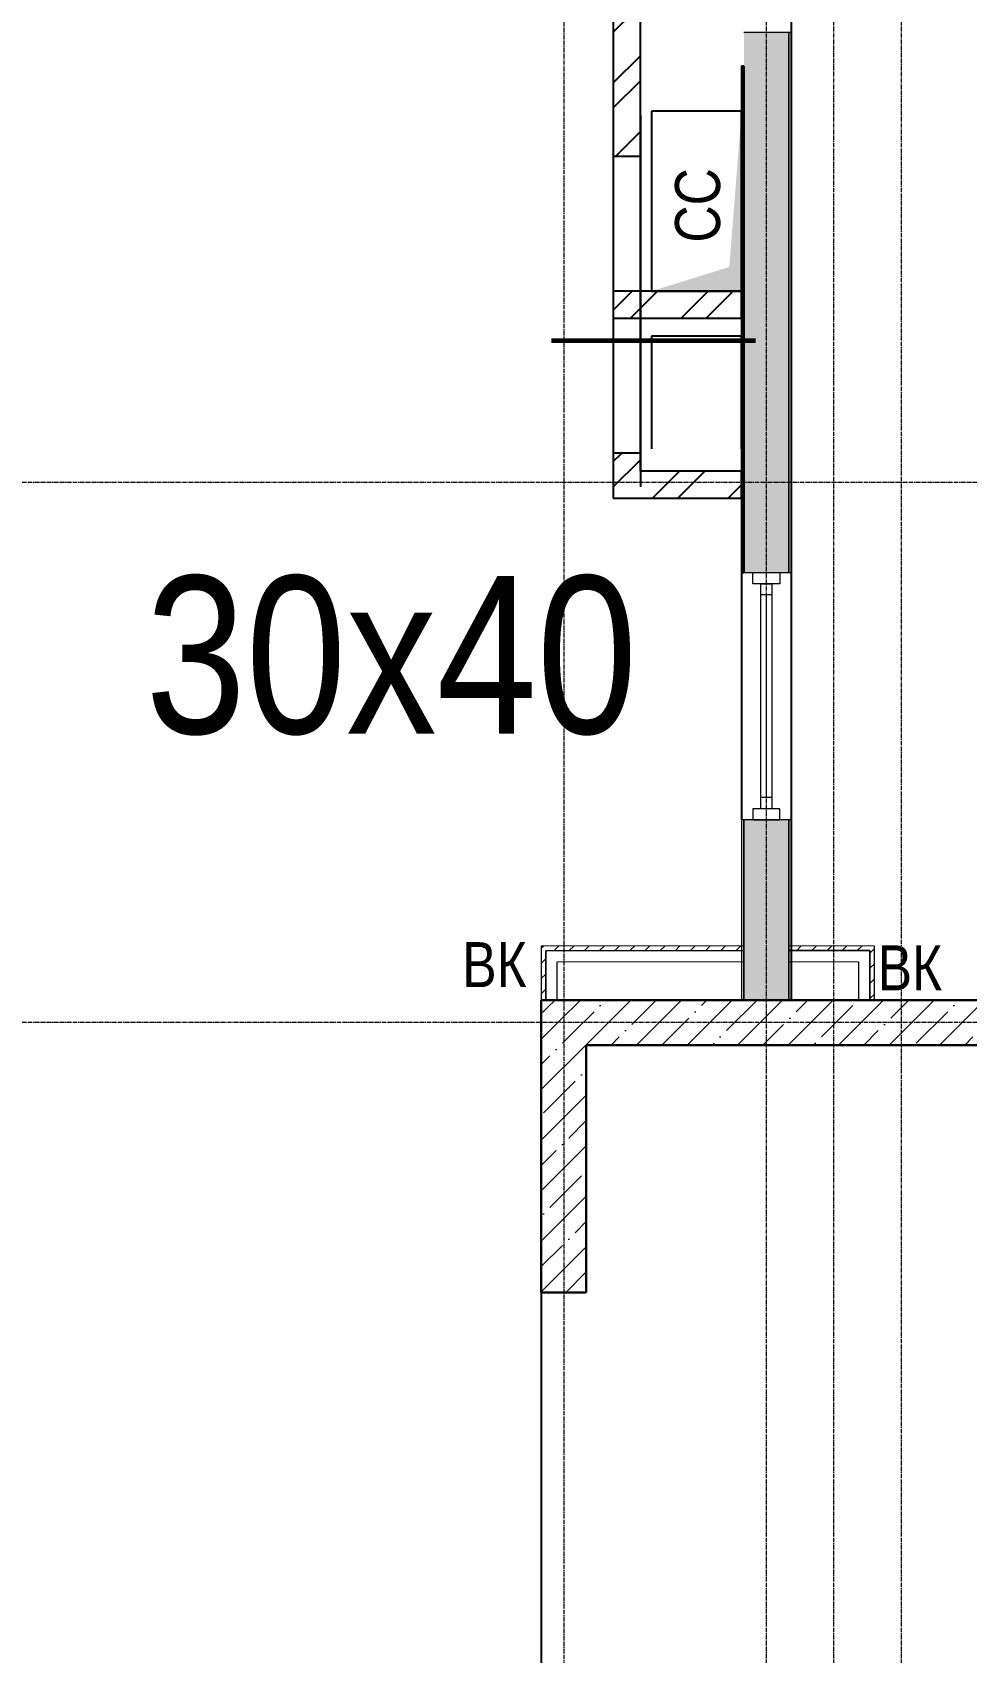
# Model space of a CAD drawing. Header units: millimetres. Extents: x -231292 to 573618, y -153144 to 564035.
# Drawn here: x 17922 to 22073, y -131545 to -124345 of the extents above; entities that cross this region are included whole.
import ezdxf

# ---------------------------------------------------------------- set-up
doc = ezdxf.new("R2010")
doc.units = ezdxf.units.MM
doc.linetypes.add('CENTER2', pattern=[28.575, 19.05, -3.175, 3.175, -3.175])
doc.layers.get('0').update_dxf_attribs({"color": 250})
for name, color, linetype, lineweight in [('11.10.2) люки', 30, 'Continuous', 60), ('АР_Окна', 250, 'Continuous', 5), ('АР_Отверстия', 250, 'Continuous', 9), ('АР_Стены ГКЛ', 250, 'Continuous', 15), ('АР_Стены ЖБ', 250, 'Continuous', 35), ('АР_Стены кирпич', 250, 'Continuous', 20), ('АР_Стены ПЕНОблок', 250, 'Continuous', 20), ('АР_Тонкая', 250, 'Continuous', 5), ('АР_Штриховка', 250, 'Continuous', 0), ('ВК_Шахты', 5, 'Continuous', 9), ('РД_Оси_100', 250, 'Continuous', 0), ('РД_проем_инж перемыч_фахверк', 250, 'Continuous', 18)]:
    doc.layers.add(name, color=color, linetype=linetype, lineweight=lineweight)
doc.layers.add('РД_Витраж_вн', color=250, linetype='Continuous')
doc.layers.add('РД_Проем', color=250, linetype='Continuous', lineweight=0, plot=False)
doc.layers.add('РД_проем_инж перемыч_подсчет', color=250, linetype='Continuous', lineweight=30, plot=False)
doc.styles.add('style1', font='ARIALN.TTF')

# ---------------------------------------------------------------- blocks, each defined once
blk = doc.blocks.new('оси_рен')
at = {"layer": 'РД_Оси_100', "color": 251, "linetype": 'CENTER2', "true_color": 0x636466}
for p, q in [((1225207.916, 158413.25), (1189697.958, 158413.25)), ((1225207.916, 156013.25), (1189697.958, 156013.25))]:
    blk.add_line(p, q, dxfattribs=at)
for points in [[(1207052.916, 223268.25), (1207052.916, 135558.25)], [(1207952.916, 135558.25), (1207952.916, 223268.25)], [(1208252.916, 135558.25), (1208252.916, 223268.25)], [(1208552.916, 135558.25), (1208552.916, 223268.25)]]:
    blk.add_lwpolyline(points, dxfattribs=at)

msp = doc.modelspace()

# ---------------------------------------------------------------- hatches: boundary and pattern name
at = {"layer": 'АР_Стены ГКЛ', "linetype": 'Continuous', "lineweight": 0, "true_color": 0x000000}
h = msp.add_hatch(dxfattribs=at)
h.set_pattern_fill('ANSI31', color=18, scale=15, style=0)
h.set_pattern_definition([(45, (8883.46, -162345.283), (-33.67596, 33.67596), [])])
h.paths.add_polyline_path([(20183.421, -128405.996), (20203.424, -128425.969), (21083.389, -128424.759), (21083.362, -128404.759)], flags=0)
h = msp.add_hatch(dxfattribs=at)
h.set_pattern_fill('ANSI31', color=18, scale=15, style=0)
h.set_pattern_definition([(45, (8883.46, -162345.283), (-33.67596, 33.67596), [])])
h.paths.add_polyline_path([(20183.458, -128645.276), (20203.458, -128645.273), (20203.424, -128425.969), (20183.421, -128405.996)], flags=0)
h = msp.add_hatch(dxfattribs=at)
h.set_pattern_fill('ANSI31', color=18, scale=15, angle=-360, style=0)
h.set_pattern_definition([(45, (8883.46, -162345.283), (-33.67596, 33.67596), [])])
h.paths.add_polyline_path([(21283.68, -128404.759), (21283.616, -128424.759), (21643.482, -128425.898), (21663.484, -128405.962)], flags=0)
h = msp.add_hatch(dxfattribs=at)
h.set_pattern_fill('ANSI31', color=18, scale=15, angle=-360, style=0)
h.set_pattern_definition([(45, (8883.46, -162345.283), (-33.67596, 33.67596), [])])
h.paths.add_polyline_path([(21663.484, -128405.962), (21643.482, -128425.898), (21643.451, -128645.272), (21663.451, -128645.275)], flags=0)
at = {"layer": 'АР_Штриховка', "linetype": 'Continuous', "lineweight": 25, "true_color": 0x000000}
h = msp.add_hatch(dxfattribs=at)
h.set_pattern_fill('ANSI32', color=18, scale=25, style=0)
h.set_pattern_definition([(45, (-195364.72, -285208.53), (-168.3798, 168.3798), []), (45, (-195252.47, -285208.53), (-168.3798, 168.3798), [])])
h.paths.add_polyline_path([(20503.456, -126415.283), (20623.456, -126295.283), (20623.456, -126215.283), (20503.456, -126215.283)], flags=0)
h.paths.add_polyline_path([(20503.458, -125615.283), (20623.458, -125615.283), (20623.458, -125495.283), (20503.458, -125495.283)], flags=0)
h.paths.add_polyline_path([(20503.46, -124895.282), (20623.46, -124895.283), (20623.461, -124295.282), (20593.461, -124255.282), (20503.461, -124295.281)], flags=0)
h.paths.add_polyline_path([(20503.461, -124295.281), (20593.461, -124255.282), (20623.461, -124175.282), (20623.462, -123804.914), (20503.462, -123804.914)], flags=0)
at = {"layer": 'АР_Штриховка', "linetype": 'Continuous', "lineweight": 0, "true_color": 0x000000}
h = msp.add_hatch(dxfattribs=at)
h.set_pattern_fill('AR-CONC', color=18, angle=-315, style=0)
h.set_pattern_definition([(95, (8883.46, -162345.28), (140.09465, 117.5534), [19.05, -209.55]), (40, (8883.46, -162345.28), (-160.01845, 110.1767), [15.24, -167.6406]), (145.45144, (8895.13, -162335.49), (-19.9238, 227.7301), [16.19, -178.09024]), (91.1842, (8847.54, -162309.36), (221.4102, 161.9534), [28.575, -314.325]), (141.63556, (8866, -162295.87), (-7.0866, 342.8268), [24.285, -267.1356]), (36.18415, (8847.54, -162309.36), (-7.0866, 342.8268), [22.86, -251.4597]), (66, (8874.48, -162300.38), (179.52, 34.89515), [19.05, -209.55]), (11, (8874.48, -162300.38), (-86.5399, 173.9412), [15.24, -167.64]), (116.45145, (8889.44, -162297.47), (92.98005, 208.83634), [16.19, -178.0899]), (82.5, (8883.46, -162345.28), (-57.60547, 61.97341), [0, -165.608, 0, -170.18, 0, -168.275]), (52.5, (8883.46, -162345.28), (-23.58973, 118.087), [0, -97.028, 0, -161.798, 0, -64.135]), (12.5, (8843.406, -162385.335), (99.92786, 91.8262), [0, -63.5, 0, -198.12, 0, -262.89]), (2.5, (8825.45, -162403.3), (86.7639, 122.7224), [0, -82.55, 0, -131.572, 0, -186.69])])
h.paths.add_polyline_path([(21283.458, -124345.283), (21083.458, -124345.283), (21083.458, -125345.283), (21283.458, -125345.283)], flags=0)
h.paths.add_polyline_path([(21283.458, -125345.283), (21083.458, -125345.283), (21083.458, -126145.283), (21283.458, -126145.283)], flags=0)
h.paths.add_polyline_path([(21283.458, -126145.283), (21083.458, -126145.283), (21083.458, -126745.283), (21283.458, -126745.283)], flags=0)
h.paths.add_polyline_path([(21283.458, -127845.283), (21083.458, -127845.283), (21083.458, -128645.283), (21283.458, -128645.283)], flags=0)
at = {"layer": 'АР_Штриховка', "linetype": 'Continuous', "lineweight": 25, "true_color": 0x000000}
h = msp.add_hatch(dxfattribs=at)
h.set_pattern_fill('ANSI32', color=18, scale=25, style=0)
h.set_pattern_definition([(45, (-195364.72, -285208.53), (-168.3798, 168.3798), []), (45, (-195252.47, -285208.53), (-168.3798, 168.3798), [])])
h.paths.add_polyline_path([(21073.458, -125615.283), (21073.458, -125495.283), (20623.458, -125495.283), (20623.458, -125615.283)], flags=0)
h = msp.add_hatch(dxfattribs=at)
h.set_pattern_fill('ANSI32', color=18, scale=25, style=0)
h.set_pattern_definition([(45, (-195364.72, -285208.53), (-168.3798, 168.3798), []), (45, (-195252.47, -285208.53), (-168.3798, 168.3798), [])])
h.paths.add_polyline_path([(21073.458, -126415.283), (21073.458, -126295.283), (20623.456, -126295.283), (20503.456, -126415.283)], flags=0)
at = {"layer": 'АР_Штриховка', "linetype": 'Continuous', "lineweight": 5, "true_color": 0x000000}
h = msp.add_hatch(dxfattribs=at)
h.set_pattern_fill('ANSI35', color=18, scale=25, style=0)
h.set_pattern_definition([(45, (8883.46, -162345.28), (-112.2532, 112.2532), []), (45, (8995.71, -162345.28), (-112.2532, 112.2532), [198.4375, -39.6875, 0, -39.6875])])
h.paths.add_polyline_path([(20183.458, -133045.283), (20383.458, -132845.283), (20383.458, -131745.283), (20183.458, -131745.283)], flags=0)
h.paths.add_polyline_path([(20183.458, -129945.283), (20383.458, -129945.283), (20383.458, -128845.283), (20183.458, -128645.283)], flags=0)
h = msp.add_hatch(dxfattribs=at)
h.set_pattern_fill('ANSI35', color=18, scale=25, angle=-360, style=0)
h.set_pattern_definition([(45, (8883.46, -162345.28), (-112.2532, 112.2532), []), (45, (8995.71, -162345.28), (-112.2532, 112.2532), [198.4375, -39.6875, 0, -39.6875])])
h.paths.add_polyline_path([(20183.458, -128645.283), (20383.458, -128845.283), (28883.458, -128845.283), (29083.458, -128645.283)], flags=0)

# ---------------------------------------------------------------- linework, layer by layer
at = {"color": 18, "linetype": 'Continuous', "lineweight": 25, "true_color": 0x000000}
for p, q in [((21073.458, -124695.283), (20673.458, -124695.283)), ((20673.458, -124695.283), (20673.458, -125495.283)), ((21073.458, -124695.283), (20673.458, -124695.283)), ((20673.458, -124695.283), (20673.458, -125495.283)), ((21073.458, -125495.283), (21073.458, -124695.283)), ((21073.458, -125495.283), (21073.458, -124695.283)), ((20673.458, -125495.283), (21073.458, -125495.283)), ((20673.458, -125495.283), (21073.458, -125495.283)), ((21073.458, -125695.283), (20673.458, -125695.283)), ((20673.458, -125695.283), (20673.458, -126195.283)), ((21073.458, -125695.283), (20673.458, -125695.283)), ((20673.458, -125695.283), (20673.458, -126195.283)), ((21073.458, -126195.283), (21073.458, -125695.283)), ((21073.458, -126195.283), (21073.458, -125695.283))]:
    msp.add_line(p, q, dxfattribs=at)
msp.add_lwpolyline([(21293.458, -128645.283), (28863.458, -128645.283), (28863.458, -110245.283), (21293.458, -110245.283)], close=True)
msp.add_lwpolyline([(20183.458, -129945.283), (20183.458, -131745.283)])
msp.add_solid([(20673.458, -125495.283), (21073.458, -125495.283), (21018.827, -125387.564), (21073.458, -124695.283)], dxfattribs=at)
msp.add_solid([(20673.458, -125495.283), (21073.458, -125495.283), (21018.827, -125387.564), (21073.458, -124695.283)], dxfattribs=at)
at = {"layer": '11.10.2) люки'}
msp.add_lwpolyline([(20228.457, -125713.968), (21135.175, -125713.968)], dxfattribs=at)
at = {"layer": 'АР_Окна', "color": 18, "linetype": 'Continuous', "lineweight": 5, "true_color": 0x000000}
for p, q in [((21073.458, -127845.283), (21073.458, -126745.283)), ((21293.458, -127845.283), (21293.458, -126745.283)), ((21208.458, -126845.283), (21158.458, -126845.283)), ((21183.458, -127745.283), (21183.458, -126845.283)), ((21208.458, -127745.283), (21158.458, -127745.283))]:
    msp.add_line(p, q, dxfattribs=at)
for points in [[(21123.458, -126795.283), (21123.458, -126745.283), (21243.458, -126745.283), (21243.458, -126795.283)], [(21208.458, -127795.283), (21158.458, -127795.283), (21158.458, -126795.283), (21208.458, -126795.283)], [(21123.458, -127795.283), (21123.458, -127845.283), (21243.458, -127845.283), (21243.458, -127795.283)]]:
    msp.add_lwpolyline(points, close=True, dxfattribs=at)
at = {"layer": 'АР_Стены ГКЛ', "color": 18, "linetype": 'Continuous', "lineweight": 5, "true_color": 0x000000}
for p, q in [((21083.362, -128404.759), (20183.421, -128405.996)), ((20183.421, -128405.996), (20183.458, -128645.276)), ((21083.389, -128424.759), (20203.424, -128425.969)), ((20203.424, -128425.969), (21083.389, -128424.759)), ((20203.424, -128425.969), (20203.458, -128645.273)), ((20203.458, -128645.273), (20203.424, -128425.969)), ((21083.389, -128424.759), (21083.362, -128404.759)), ((21083.458, -128474.759), (21083.389, -128424.759)), ((21283.616, -128424.759), (21283.458, -128474.759)), ((21283.68, -128404.759), (21283.616, -128424.759)), ((21643.482, -128425.898), (21283.616, -128424.759)), ((21283.616, -128424.759), (21643.482, -128425.898)), ((21663.484, -128405.962), (21283.68, -128404.759)), ((21643.451, -128645.272), (21643.482, -128425.898)), ((21643.482, -128425.898), (21643.451, -128645.272)), ((21663.451, -128645.275), (21663.484, -128405.962)), ((20253.432, -128475.9), (21083.458, -128474.759)), ((20253.458, -128645.265), (20253.432, -128475.9)), ((21283.458, -128474.759), (21593.475, -128475.74)), ((21593.475, -128475.74), (21593.451, -128645.265)), ((20183.458, -128645.276), (20203.458, -128645.273)), ((20203.458, -128645.273), (20253.458, -128645.265)), ((21593.451, -128645.265), (21643.451, -128645.272)), ((21643.451, -128645.272), (21663.451, -128645.275))]:
    msp.add_line(p, q, dxfattribs=at)
at = {"layer": 'АР_Стены ЖБ', "color": 18, "linetype": 'Continuous', "lineweight": 30, "true_color": 0x000000}
for p, q in [((20183.458, -128645.283), (20183.458, -129945.283)), ((29083.458, -128645.283), (20183.458, -128645.283)), ((20383.458, -129945.283), (20383.458, -128845.283)), ((20383.458, -128845.283), (28883.458, -128845.283)), ((20183.458, -129945.283), (20383.458, -129945.283))]:
    msp.add_line(p, q, dxfattribs=at)
at = {"layer": 'АР_Стены кирпич', "color": 18, "linetype": 'Continuous', "lineweight": 25, "true_color": 0x000000}
for p, q in [((20503.461, -124295.281), (20503.46, -124895.282)), ((20623.46, -124895.283), (20623.461, -124295.282)), ((20503.46, -124895.282), (20503.458, -125495.282)), ((20503.46, -124895.282), (20623.46, -124895.283)), ((20623.458, -125495.283), (20623.46, -124895.283)), ((20623.458, -125495.283), (20503.458, -125495.283)), ((20503.458, -125495.283), (20503.458, -125615.283)), ((20623.458, -125615.283), (20623.458, -125495.283)), ((21073.458, -125495.283), (20623.458, -125495.283)), ((20623.458, -125495.283), (20623.458, -125615.283)), ((21073.458, -125615.283), (21073.458, -125495.283)), ((20503.458, -125615.283), (20503.456, -126215.283)), ((20503.458, -125615.283), (20623.458, -125615.283)), ((20623.456, -126215.283), (20623.458, -125615.283)), ((20623.458, -125615.283), (21073.458, -125615.283)), ((20623.456, -126215.283), (20503.456, -126215.283)), ((20503.456, -126215.283), (20503.456, -126415.283)), ((20623.456, -126295.283), (20623.456, -126215.283)), ((21073.458, -126295.283), (20623.456, -126295.283)), ((21073.458, -126415.283), (21073.458, -126295.283)), ((20503.456, -126415.283), (21073.458, -126415.283))]:
    msp.add_line(p, q, dxfattribs=at)
at = {"layer": 'АР_Стены кирпич', "color": 18, "lineweight": 25, "true_color": 0x000000}
msp.add_line((20623.458, -125495.283), (20503.458, -125495.282), dxfattribs=at)
at = {"layer": 'АР_Стены ПЕНОблок', "color": 18, "linetype": 'Continuous', "lineweight": 20, "true_color": 0x000000}
for p, q in [((21283.458, -124345.283), (21083.458, -124345.283)), ((21283.458, -125345.283), (21283.458, -124345.283)), ((21283.458, -126145.283), (21283.458, -125345.283)), ((21083.458, -126145.283), (21083.458, -126745.283)), ((21283.458, -126745.283), (21283.458, -126145.283)), ((21083.458, -126745.283), (21283.458, -126745.283)), ((21283.458, -127845.283), (21083.458, -127845.283)), ((21083.458, -127845.283), (21083.458, -128645.283)), ((21283.458, -128645.283), (21283.458, -127845.283)), ((21083.458, -128645.283), (21283.458, -128645.283))]:
    msp.add_line(p, q, dxfattribs=at)
at = {"layer": 'АР_Стены ПЕНОблок', "color": 18, "linetype": 'Continuous', "lineweight": 25, "true_color": 0x000000}
msp.add_line((21083.458, -124495.283), (21083.458, -126745.283), dxfattribs=at)
at = {"layer": 'АР_Тонкая', "color": 18, "linetype": 'Continuous', "lineweight": 0, "true_color": 0x000000}
for p, q in [((21293.458, -124345.283), (21283.458, -124345.283)), ((21283.458, -124345.283), (21283.458, -125345.283)), ((21293.458, -125345.283), (21293.458, -124345.283)), ((21283.458, -125345.283), (21283.458, -126145.283)), ((21293.458, -126145.283), (21293.458, -125345.283)), ((21073.458, -126145.283), (21073.458, -126745.283)), ((21083.458, -126745.283), (21083.458, -126145.283)), ((21283.458, -126145.283), (21283.458, -126745.283)), ((21293.458, -126745.283), (21293.458, -126145.283)), ((21073.458, -126745.283), (21083.458, -126745.283)), ((21283.458, -126745.283), (21293.458, -126745.283)), ((21083.458, -127845.283), (21073.458, -127845.283)), ((21073.458, -127845.283), (21073.458, -128645.283)), ((21083.458, -128645.283), (21083.458, -127845.283)), ((21293.458, -127845.283), (21283.458, -127845.283)), ((21283.458, -127845.283), (21283.458, -128645.283)), ((21293.458, -128645.283), (21293.458, -127845.283)), ((21073.458, -128645.283), (21083.458, -128645.283)), ((21283.458, -128645.283), (21293.458, -128645.283))]:
    msp.add_line(p, q, dxfattribs=at)
at = {"layer": 'АР_Тонкая', "color": 18, "linetype": 'Continuous', "lineweight": 25, "true_color": 0x000000}
for p, q in [((21083.458, -124495.283), (21073.458, -124495.283)), ((21073.458, -124495.283), (21073.458, -126745.283)), ((21083.458, -126745.283), (21083.458, -124495.283)), ((21073.458, -126745.283), (21083.458, -126745.283))]:
    msp.add_line(p, q, dxfattribs=at)
at = {"layer": 'РД_Витраж_вн', "color": 18, "linetype": 'Continuous', "lineweight": 25, "true_color": 0x000000}
for p, q in [((21073.458, -126745.283), (21073.458, -127845.283)), ((21293.458, -126745.283), (21293.458, -127845.283))]:
    msp.add_line(p, q, dxfattribs=at)
at = {"layer": 'РД_Проем', "color": 18, "linetype": 'Continuous', "lineweight": 25, "true_color": 0x000000}
for p, q in [((20503.46, -124895.283), (20503.458, -125495.283)), ((20623.46, -124895.283), (20623.458, -125495.283)), ((20503.458, -125615.283), (20503.456, -126215.283)), ((20623.458, -125615.283), (20623.456, -126215.283))]:
    msp.add_line(p, q, dxfattribs=at)
at = {"layer": 'РД_Проем', "color": 18, "linetype": 'Continuous', "lineweight": 0, "true_color": 0x000000}
for p, q in [((21073.458, -126745.283), (21073.458, -127845.283)), ((21293.458, -126745.283), (21293.458, -127845.283))]:
    msp.add_line(p, q, dxfattribs=at)
at = {"layer": 'РД_проем_инж перемыч_подсчет', "color": 18, "linetype": 'Continuous', "lineweight": 25, "true_color": 0x000000}
for p, q in [((20503.46, -124715.283), (20503.456, -126365.283)), ((20623.46, -124715.283), (20623.456, -126365.283))]:
    msp.add_line(p, q, dxfattribs=at)
at = {"layer": 'РД_проем_инж перемыч_фахверк', "color": 18, "linetype": 'Continuous', "lineweight": 18, "true_color": 0x000000}
for p, q in [((21073.458, -126745.283), (21073.458, -127845.283)), ((21293.458, -126745.283), (21293.458, -127845.283))]:
    msp.add_line(p, q, dxfattribs=at)

# ---------------------------------------------------------------- block references
at = {"rotation": 359.999868838025}
msp.add_blockref('оси_рен', (-1186769.82, -284755.728), dxfattribs=at)

# ---------------------------------------------------------------- texts
at = {"layer": 'АР_Отверстия', "color": 18, "lineweight": 25, "true_color": 0x000000, "style": 'style1'}
msp.add_text('СС', height=200, rotation=90, dxfattribs=at).set_placement((20977.604, -125279.368))
at = {"layer": 'ВК_Шахты', "color": 18, "lineweight": 50, "true_color": 0x000000, "style": 'style1'}
for p in [(19832.093, -128588.134), (21678.18, -128602.176)]:
    msp.add_text('ВК', height=200, dxfattribs=at).set_placement(p)

# ---------------------------------------------------------------- next in the draw order: texts
at = {"layer": '11.10.2) люки', "color": 176, "true_color": 0x00008a, "insert": (18424.79, -126760.94), "char_height": 700, "width": 1668.44707, "attachment_point": 1, "line_spacing_factor": 0.3, "style": 'style1', "bg_fill": 3, "box_fill_scale": 1, "bg_fill_color": 256, "bg_fill_transparency": 0}
msp.add_mtext('\\pxsm1;30х40', dxfattribs=at)

doc.saveas('drawing.dxf')
